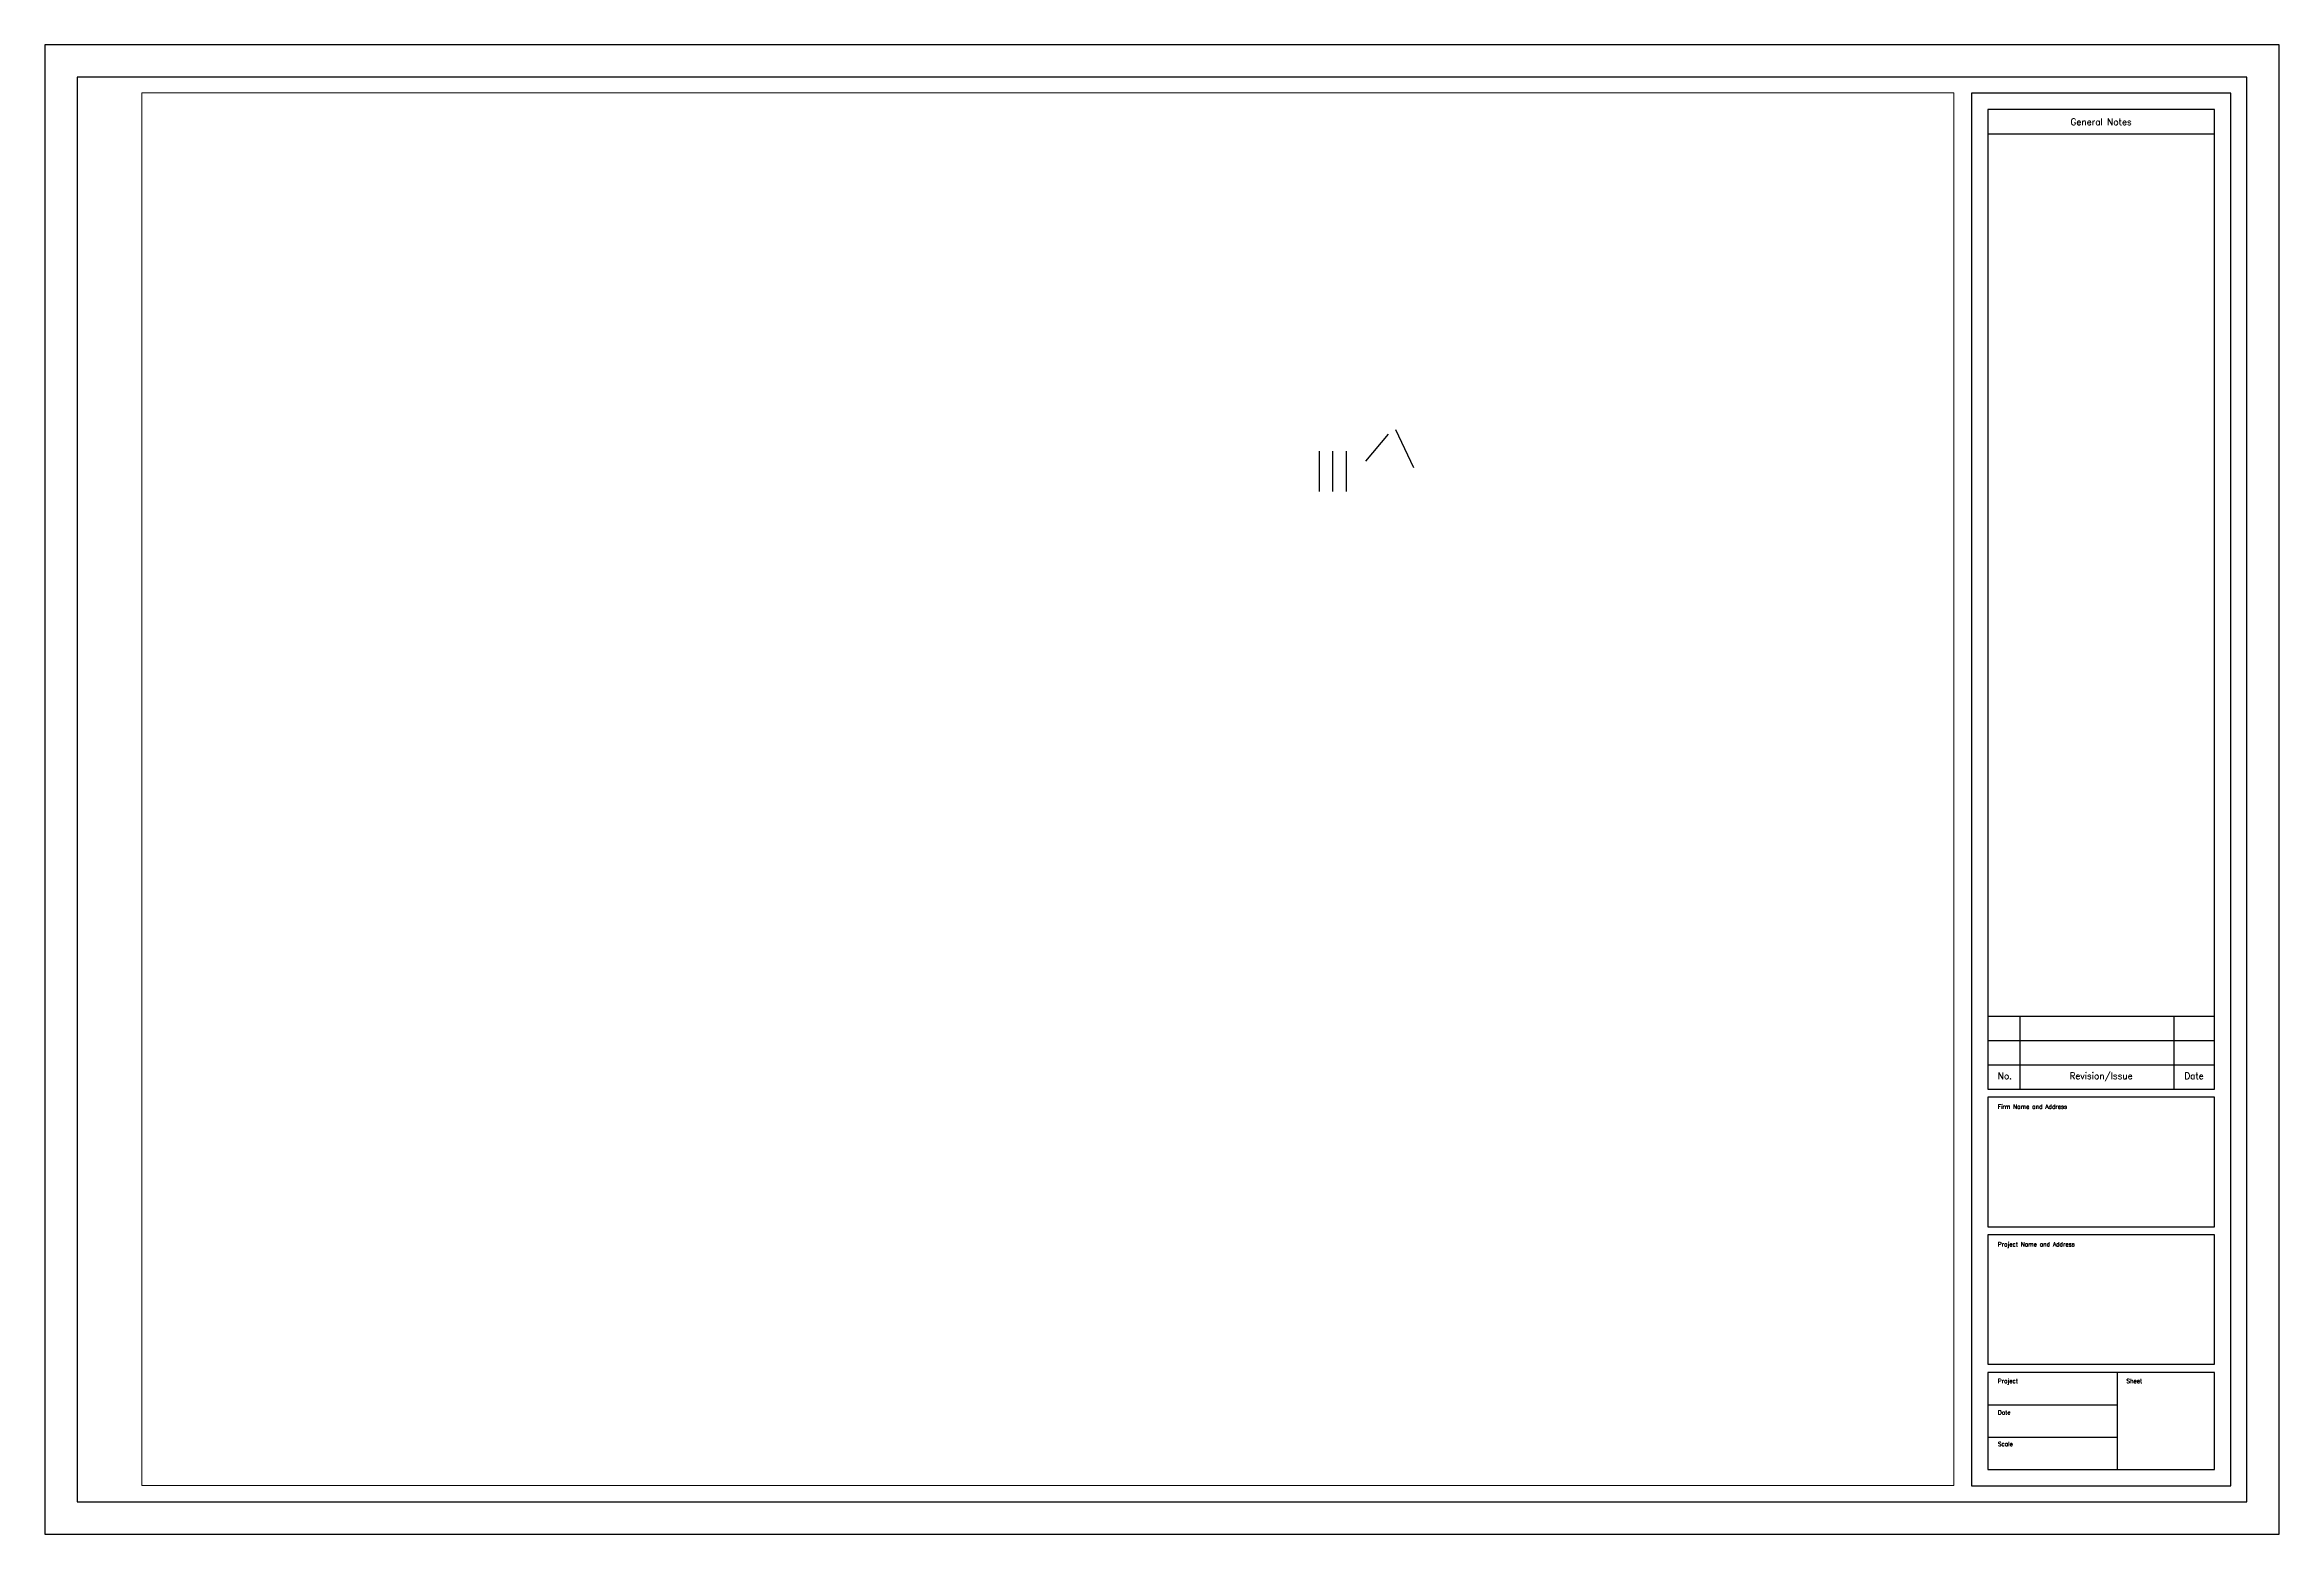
# Paper-space layout 'D-Size Layout' of a CAD drawing. Header units: inches. Extents: x 0 to 34.5, y 0 to 23.
# The model-space entities are those that its viewports show. They can reach past a viewport. Long polylines and large blocks are cut down to what shows.
import ezdxf
from ezdxf.enums import TextEntityAlignment as Align

# ---------------------------------------------------------------- set-up
doc = ezdxf.new("R2010")
doc.units = ezdxf.units.IN
doc.header["$LTSCALE"] = 48
doc.header["$MEASUREMENT"] = 0
doc.layers.add('Title Block', color=7, linetype='Continuous')
doc.layers.add('Viewport', color=5, linetype='Continuous')
doc.styles.add('Roman', font='romans')

# ---------------------------------------------------------------- blocks, each defined once
blk = doc.blocks.new('Architectural Title Block')
for p, q in [((34.5, 23), (0, 23)), ((0, 23), (0, 0)), ((34.5, 0), (34.5, 23)), ((34, 22.5), (0.5, 22.5)), ((0.5, 22.5), (0.5, 0.5)), ((34, 0.5), (34, 22.5)), ((33.75, 22.25), (29.75, 22.25)), ((29.75, 22.25), (29.75, 0.75)), ((33.75, 0.75), (33.75, 22.25)), ((33.5, 22), (30, 22)), ((30, 22), (30, 6.875)), ((33.5, 6.875), (33.5, 22)), ((30, 21.625), (33.5, 21.625)), ((30, 8), (33.5, 8)), ((30.5, 6.875), (30.5, 8)), ((32.875, 6.875), (32.875, 8)), ((30, 7.625), (33.5, 7.625)), ((30, 7.25), (33.5, 7.25)), ((30, 6.875), (33.5, 6.875)), ((33.5, 6.75), (30, 6.75)), ((30, 6.75), (30, 4.75)), ((33.5, 4.75), (33.5, 6.75)), ((30, 4.75), (33.5, 4.75)), ((33.5, 4.625), (30, 4.625)), ((30, 4.625), (30, 2.625)), ((33.5, 2.625), (33.5, 4.625)), ((30, 2.625), (33.5, 2.625)), ((33.5, 2.5), (30, 2.5)), ((30, 2.5), (30, 1)), ((32, 1), (32, 2.5)), ((33.5, 1), (33.5, 2.5)), ((30, 2), (32, 2)), ((30, 1.5), (32, 1.5)), ((29.75, 0.75), (33.75, 0.75)), ((30, 1), (33.5, 1)), ((0.5, 0.5), (34, 0.5)), ((0, 0), (34.5, 0))]:
    blk.add_line(p, q)
at = {"style": 'Roman'}
for s, p in [('General Notes', (31.7483, 21.8078)), ('No.', (30.2636, 7.0784)), ('Revision/Issue', (31.7483, 7.0784)), ('Date', (33.1838, 7.0784))]:
    blk.add_text(s, height=0.1, dxfattribs=at).set_placement(p, align=Align.MIDDLE_CENTER)
for s, p in [('Firm Name and Address', (30.1554, 6.5711)), ('Project Name and Address', (30.1554, 4.4461)), ('Project', (30.1554, 2.3346)), ('Sheet', (32.1399, 2.3346)), ('Date', (30.1554, 1.8489)), ('Scale', (30.1554, 1.3632))]:
    blk.add_text(s, height=0.065, dxfattribs=at).set_placement(p)
at = {"color": 0, "style": 'Roman', "flags": 8}
for tag, p in [('FNAME', (-0.05, 6)), ('REVDATE', (-0.05, 3)), ('USER', (-0.05, 0))]:
    blk.add_attdef(tag, p, '', height=0.15, rotation=90, dxfattribs=at)

msp = doc.modelspace()

# ---------------------------------------------------------------- linework, layer by layer
for p, q in [((841.7, 709.1), (858.4, 729.2)), ((863.7, 732.5), (876.9, 704.4)), ((807.2, 686.6), (807.2, 716.6)), ((817.2, 686.6), (817.2, 716.6)), ((827.2, 686.6), (827.2, 716.6))]:
    msp.add_line(p, q)

psp = doc.layouts.new('D-Size Layout')

# ---------------------------------------------------------------- block references
at = {"layer": 'Title Block'}
psp.add_blockref('Architectural Title Block', (0, 0), dxfattribs=at)

# ---------------------------------------------------------------- viewports
at = {"layer": 'Viewport'}
psp.add_viewport(center=(15.488, 11.505), size=(27.976, 21.4991), view_center_point=(605.967, 465.994), view_height=1031.95692, dxfattribs=at)

doc.saveas('drawing.dxf')
